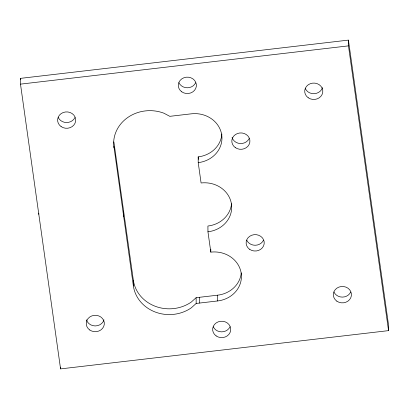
<?xml version="1.0" encoding="UTF-8"?>
<svg xmlns="http://www.w3.org/2000/svg" width="409" height="409" viewBox="0 0 409 409"><rect width="100%" height="100%" fill="white"/><g stroke="black" fill="none" stroke-linecap="round" stroke-linejoin="round"><path stroke-width="0.61" d="M241.284 272.895A27.178 24.612 -0.4 0 1 217.649 295.18L196.126 297.691L191.223 302.103A36.232 32.812 -0.4 0 1 133.339 280.206L113.876 141.897M231.55 203.738A27.178 24.612 -0.4 0 1 207.915 226.024L207.956 231.791L210.819 252.128A27.178 24.612 -0.4 0 1 241.213 273.391A27.178 24.612 -0.4 0 1 217.69 300.942L196.167 303.458L191.264 307.865A36.232 32.812 -0.4 0 1 133.38 285.973L113.907 146.509M20.45 78.37L348.432 40.108L388.509 324.864L388.55 330.63L60.568 368.892L20.491 84.136L20.45 78.37L20.629 79.632M20.491 84.136L348.473 45.874L348.432 40.108M348.473 45.874L388.55 330.63M221.867 133.999A27.178 24.612 -0.4 0 1 198.181 156.872L198.529 159.336M198.181 156.872L198.222 162.634L201.085 182.976A27.178 24.612 -0.4 0 1 231.479 204.239A27.178 24.612 -0.4 0 1 207.956 231.791M217.649 295.18L217.69 300.942M210.799 249.25L210.819 252.128M199.679 297.277L199.715 303.043M196.126 297.691L196.167 303.458M133.339 280.206L133.38 285.973M123.61 211.054L123.646 216.816M60.558 367.159L60.568 368.892M38.804 213.155L38.814 214.311M113.917 147.659A36.232 32.812 -0.4 0 1 163.861 113.186L169.827 116.33L191.351 113.82A27.178 24.612 -0.4 0 1 221.744 135.082A27.178 24.612 -0.4 0 1 198.222 162.634M74.965 117.495A9.059 8.206 -0.4 0 1 66.575 122.536A9.059 8.206 -0.4 0 1 58.226 117.449M103.978 319.874A9.059 8.206 -0.4 0 1 95.2 325.932A9.059 8.206 -0.4 0 1 86.478 319.833M350.702 292.062A9.059 8.206 -0.4 0 1 342.313 297.108A9.059 8.206 -0.4 0 1 333.964 292.021M322.461 87.649A9.059 8.206 -0.4 0 1 314.276 93.692A9.059 8.206 -0.4 0 1 305.339 88.625M195.66 82.741A9.059 8.206 -0.4 0 1 187.266 87.782A9.059 8.206 -0.4 0 1 178.922 82.7M249.173 138.518A9.059 8.206 -0.4 0 1 240.19 143.544A9.059 8.206 -0.4 0 1 232.061 137.46M263.488 240.216A9.059 8.206 -0.4 0 1 255.098 245.262A9.059 8.206 -0.4 0 1 246.75 240.175M230.011 326.817A9.059 8.206 -0.4 0 1 221.617 331.857A9.059 8.206 -0.4 0 1 213.273 326.776M61.11 126.591A9.059 8.206 -0.4 0 0 75.629 121.192A9.059 8.206 -0.4 0 0 63.221 112.511A9.059 8.206 -0.4 0 0 61.11 126.591M89.735 329.986A9.059 8.206 -0.4 0 0 104.254 324.588A9.059 8.206 -0.4 0 0 91.846 315.906A9.059 8.206 -0.4 0 0 89.735 329.986M216.151 335.917A9.059 8.206 -0.4 0 0 230.671 330.513A9.059 8.206 -0.4 0 0 218.263 321.832A9.059 8.206 -0.4 0 0 216.151 335.917M336.842 301.162A9.059 8.206 -0.4 0 0 351.367 295.758A9.059 8.206 -0.4 0 0 338.959 287.082A9.059 8.206 -0.4 0 0 336.842 301.162M249.628 249.316A9.059 8.206 -0.4 0 0 264.153 243.912A9.059 8.206 -0.4 0 0 251.745 235.231A9.059 8.206 -0.4 0 0 249.628 249.316M235.318 147.613A9.059 8.206 -0.4 0 0 249.838 142.214A9.059 8.206 -0.4 0 0 237.43 133.533A9.059 8.206 -0.4 0 0 235.318 147.613M181.8 91.836A9.059 8.206 -0.4 0 0 196.32 86.437A9.059 8.206 -0.4 0 0 183.912 77.756A9.059 8.206 -0.4 0 0 181.8 91.836M308.217 97.766A9.059 8.206 -0.4 0 0 322.737 92.362A9.059 8.206 -0.4 0 0 310.329 83.681A9.059 8.206 -0.4 0 0 308.217 97.766"/></g></svg>
